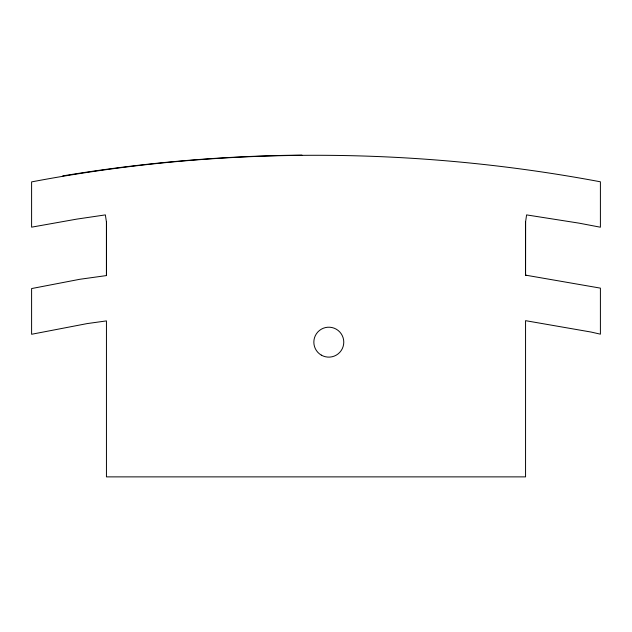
<?xml version="1.0" encoding="UTF-8"?>
<svg xmlns="http://www.w3.org/2000/svg" width="632" height="632" viewBox="0 0 632 632"><rect width="100%" height="100%" fill="white"/><g stroke="black" fill="none" stroke-linecap="round" stroke-linejoin="round"><path stroke-width="0.95" d="M525.555 222.148L526.582 214.896L578.999 223.136L600.4 227.212L600.4 181.795C413.02 146.561 218.933 146.3 31.6 181.898L31.6 227.165L76.78 219.114L105.37 214.896L106.445 222.148L106.445 275.576L79.837 279.281L31.6 288.563L31.6 334.273L87.184 323.584L106.445 320.898L106.445 476.876L525.555 476.876L525.555 320.669L591.046 332.045L600.4 334.17L600.4 288.129L525.555 275.141L525.579 222.022L525.555 275.141L526.274 275.228M106.445 222.148L106.445 275.576M62.71 175.909A1549.23 1549.23 0 0 1 301.946 155.124M321.325 355.129A14.97 14.97 0 0 0 343.776 342.165A14.97 14.97 0 0 0 321.325 329.201A14.97 14.97 0 0 0 321.325 355.129"/></g></svg>
